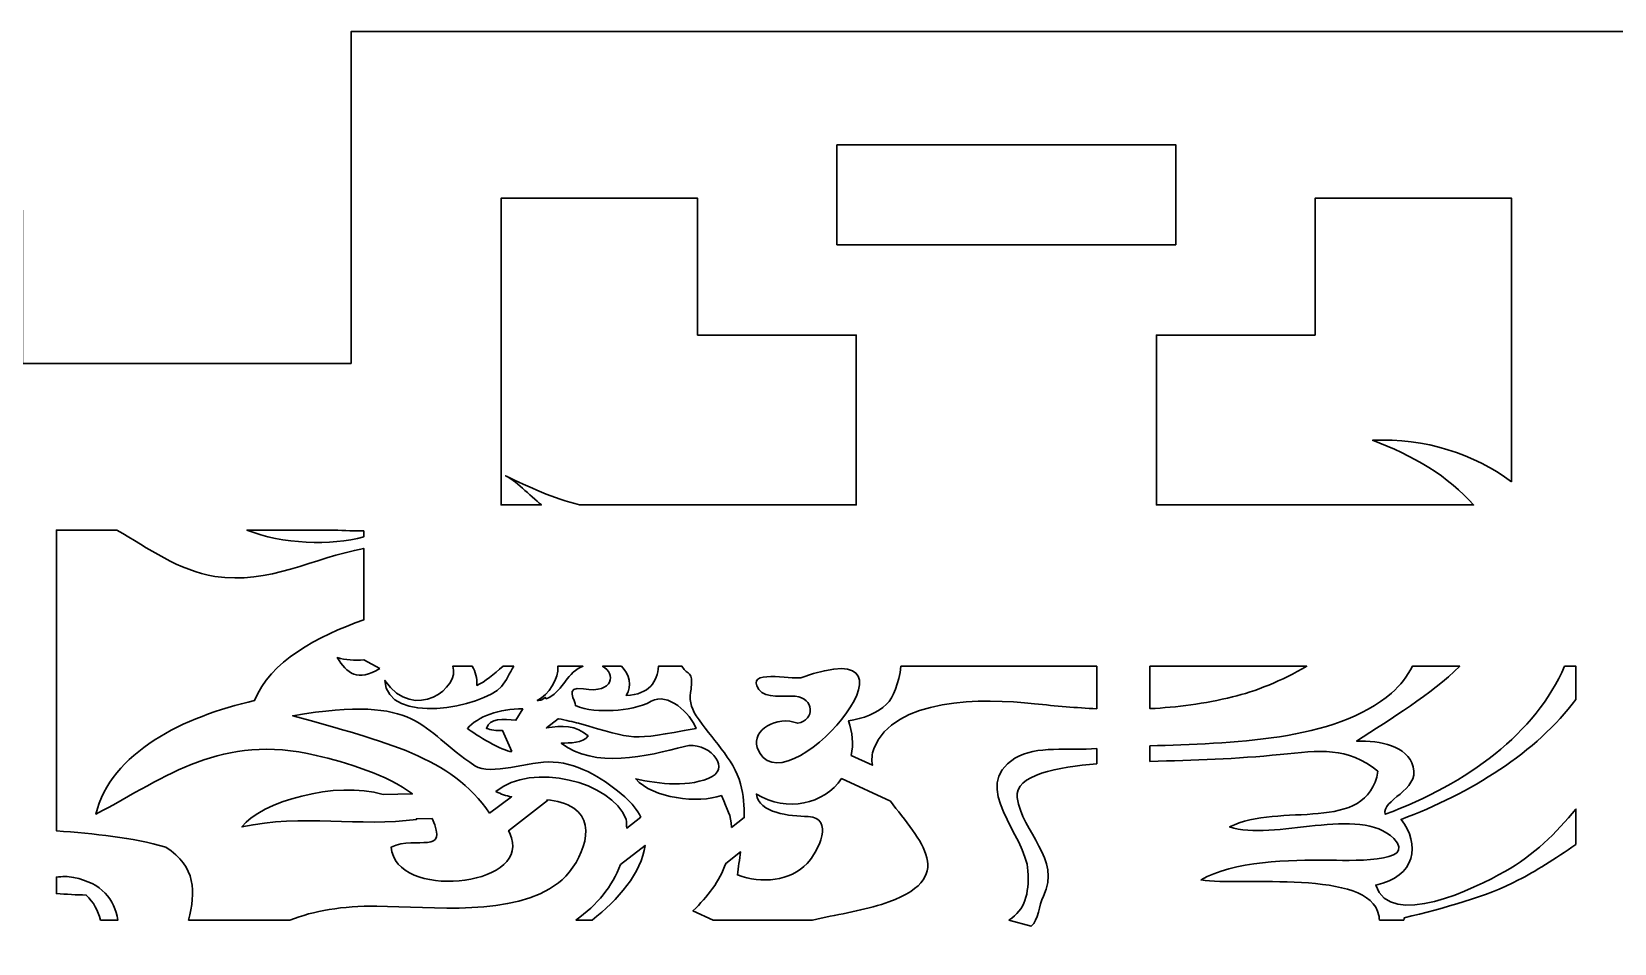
# Model space of a CAD drawing. Header units: centimetres. Extents: x -27 to -18.04, y -2.82 to 2.69.
# Drawn here: x -24.853 to -21.063, y 0.506 to 2.688 of the extents above; entities that cross this region are included whole.
import ezdxf

# ---------------------------------------------------------------- set-up
doc = ezdxf.new("R2010")
doc.units = ezdxf.units.CM
doc.header["$MEASUREMENT"] = 0
doc.layers.add('layer 1', color=7, linetype='Continuous')

msp = doc.modelspace()

# ---------------------------------------------------------------- linework, layer by layer
at = {"layer": 'layer 1', "color": 250, "lineweight": 30}
for points, knots in [([(-26.99914, 2.68806), (-26.99914, 2.68806), (-25.39013, 2.68806), (-25.39013, 2.68806), (-25.39013, 2.68806), (-25.39013, 2.68806), (-25.39013, 2.26045), (-25.39013, 2.26045), (-25.39013, 2.26045), (-25.39013, 2.26045), (-24.87465, 2.26045), (-24.87465, 2.26045), (-24.87465, 2.26045), (-24.87465, 2.26045), (-24.87465, 1.89366), (-24.87465, 1.89366), (-24.87465, 1.89366), (-24.87465, 1.89366), (-24.08787, 1.89366), (-24.08787, 1.89366), (-24.08787, 1.89366), (-24.08787, 1.89366), (-24.08787, 2.68806), (-24.08787, 2.68806), (-24.08787, 2.68806), (-24.08787, 2.68806), (-22.51874, 2.68806), (-22.51874, 2.68806), (-22.51874, 2.68806), (-22.51874, 2.68806), (-20.94961, 2.68806), (-20.94961, 2.68806), (-20.94961, 2.68806), (-20.94961, 2.68806), (-20.94961, 1.89366), (-20.94961, 1.89366), (-20.94961, 1.89366), (-20.94961, 1.89366), (-20.16283, 1.89366), (-20.16283, 1.89366), (-20.16283, 1.89366), (-20.16283, 1.89366), (-20.16283, 2.26045), (-20.16283, 2.26045), (-20.16283, 2.26045), (-20.16283, 2.26045), (-19.64735, 2.26045), (-19.64735, 2.26045), (-19.64735, 2.26045), (-19.64735, 2.26045), (-19.64735, 2.68806), (-19.64735, 2.68806), (-19.64735, 2.68806), (-19.64735, 2.68806), (-18.03834, 2.68806), (-18.03834, 2.68806), (-18.03834, 2.68806), (-18.03834, 2.68806), (-18.03834, 0.99855), (-18.03834, 0.99855), (-18.03834, 0.99855), (-18.03834, 0.99855), (-18.37393, 0.99855), (-18.37393, 0.99855), (-18.37393, 0.99855), (-18.37393, 0.99855), (-18.37393, -1.13364), (-18.37393, -1.13364), (-18.37393, -1.13364), (-18.37393, -1.13364), (-18.03834, -1.13364), (-18.03834, -1.13364), (-18.03834, -1.13364), (-18.03834, -1.13364), (-18.03834, -2.82063), (-18.03834, -2.82063), (-18.03834, -2.82063), (-18.03834, -2.82063), (-19.64735, -2.82063), (-19.64735, -2.82063), (-19.64735, -2.82063), (-19.64735, -2.82063), (-19.64735, -2.38999), (-19.64735, -2.38999), (-19.64735, -2.38999), (-19.64735, -2.38999), (-20.16283, -2.38999), (-20.16283, -2.38999), (-20.16283, -2.38999), (-20.16283, -2.38999), (-20.16283, -2.09663), (-20.16283, -2.09663), (-20.16283, -2.09663), (-20.16283, -2.09663), (-20.94961, -2.09663), (-20.94961, -2.09663), (-20.94961, -2.09663), (-20.94961, -2.09663), (-20.94961, -2.82063), (-20.94961, -2.82063), (-20.94961, -2.82063), (-20.94961, -2.82063), (-22.51874, -2.82063), (-22.51874, -2.82063), (-22.51874, -2.82063), (-22.51874, -2.82063), (-24.08787, -2.82063), (-24.08787, -2.82063), (-24.08787, -2.82063), (-24.08787, -2.82063), (-24.08787, -2.09663), (-24.08787, -2.09663), (-24.08787, -2.09663), (-24.08787, -2.09663), (-24.87465, -2.09663), (-24.87465, -2.09663), (-24.87465, -2.09663), (-24.87465, -2.09663), (-24.87465, -2.38999), (-24.87465, -2.38999), (-24.87465, -2.38999), (-24.87465, -2.38999), (-25.39013, -2.38999), (-25.39013, -2.38999), (-25.39013, -2.38999), (-25.39013, -2.38999), (-25.39013, -2.82063), (-25.39013, -2.82063), (-25.39013, -2.82063), (-25.39013, -2.82063), (-26.99914, -2.82063), (-26.99914, -2.82063), (-26.99914, -2.82063), (-26.99914, -2.82063), (-26.99914, -1.13364), (-26.99914, -1.13364), (-26.99914, -1.13364), (-26.99914, -1.13364), (-26.66355, -1.13364), (-26.66355, -1.13364), (-26.66355, -1.13364), (-26.66355, -1.13364), (-26.66355, 0.99855), (-26.66355, 0.99855), (-26.66355, 0.99855), (-26.66355, 0.99855), (-26.99914, 0.99855), (-26.99914, 0.99855), (-26.99914, 0.99855), (-26.99914, 0.99855), (-26.99914, 2.68806), (-26.99914, 2.68806)], [0, 0, 0, 0, 0.025641, 0.025641, 0.025641, 0.025641, 0.0512821, 0.0512821, 0.0512821, 0.0512821, 0.0769231, 0.0769231, 0.0769231, 0.0769231, 0.1025641, 0.1025641, 0.1025641, 0.1025641, 0.1282051, 0.1282051, 0.1282051, 0.1282051, 0.1538462, 0.1538462, 0.1538462, 0.1538462, 0.1794872, 0.1794872, 0.1794872, 0.1794872, 0.2051282, 0.2051282, 0.2051282, 0.2051282, 0.2307692, 0.2307692, 0.2307692, 0.2307692, 0.2564103, 0.2564103, 0.2564103, 0.2564103, 0.2820513, 0.2820513, 0.2820513, 0.2820513, 0.3076923, 0.3076923, 0.3076923, 0.3076923, 0.3333333, 0.3333333, 0.3333333, 0.3333333, 0.3589744, 0.3589744, 0.3589744, 0.3589744, 0.3846154, 0.3846154, 0.3846154, 0.3846154, 0.4102564, 0.4102564, 0.4102564, 0.4102564, 0.4358974, 0.4358974, 0.4358974, 0.4358974, 0.4615385, 0.4615385, 0.4615385, 0.4615385, 0.4871795, 0.4871795, 0.4871795, 0.4871795, 0.5128205, 0.5128205, 0.5128205, 0.5128205, 0.5384615, 0.5384615, 0.5384615, 0.5384615, 0.5641026, 0.5641026, 0.5641026, 0.5641026, 0.5897436, 0.5897436, 0.5897436, 0.5897436, 0.6153846, 0.6153846, 0.6153846, 0.6153846, 0.6410256, 0.6410256, 0.6410256, 0.6410256, 0.6666667, 0.6666667, 0.6666667, 0.6666667, 0.6923077, 0.6923077, 0.6923077, 0.6923077, 0.7179487, 0.7179487, 0.7179487, 0.7179487, 0.7435897, 0.7435897, 0.7435897, 0.7435897, 0.7692308, 0.7692308, 0.7692308, 0.7692308, 0.7948718, 0.7948718, 0.7948718, 0.7948718, 0.8205128, 0.8205128, 0.8205128, 0.8205128, 0.8461538, 0.8461538, 0.8461538, 0.8461538, 0.8717949, 0.8717949, 0.8717949, 0.8717949, 0.8974359, 0.8974359, 0.8974359, 0.8974359, 0.9230769, 0.9230769, 0.9230769, 0.9230769, 0.9487179, 0.9487179, 0.9487179, 0.9487179, 1, 1, 1, 1]), ([(-22.9245, 2.41735), (-22.9245, 2.41735), (-22.11298, 2.41735), (-22.11298, 2.41735), (-22.11298, 2.41735), (-22.11298, 2.41735), (-22.11298, 2.17806), (-22.11298, 2.17806), (-22.11298, 2.17806), (-22.11298, 2.17806), (-22.9245, 2.17806), (-22.9245, 2.17806), (-22.9245, 2.17806), (-22.9245, 2.17806), (-22.9245, 2.41735), (-22.9245, 2.41735)], [0, 0, 0, 0, 0.2, 0.2, 0.2, 0.2, 0.4, 0.4, 0.4, 0.4, 0.6, 0.6, 0.6, 0.6, 1, 1, 1, 1]), ([(-23.54045, 1.55508), (-23.60322, 1.57126), (-23.66168, 1.59703), (-23.71788, 1.62504), (-23.71788, 1.62504), (-23.6972, 1.61561), (-23.65854, 1.57766), (-23.63201, 1.55508), (-23.63201, 1.55508), (-23.63201, 1.55508), (-23.72852, 1.55508), (-23.72852, 1.55508), (-23.72852, 1.55508), (-23.72852, 1.77542), (-23.72852, 2.06906), (-23.72852, 2.2891), (-23.72852, 2.2891), (-23.72852, 2.2891), (-23.25814, 2.2891), (-23.25814, 2.2891), (-23.25814, 2.2891), (-23.25814, 2.2891), (-23.25814, 1.9616), (-23.25814, 1.9616), (-23.25814, 1.9616), (-23.25814, 1.9616), (-22.87808, 1.9616), (-22.87808, 1.9616), (-22.87808, 1.9616), (-22.87808, 1.9616), (-22.87808, 1.55508), (-22.87808, 1.55508), (-22.87808, 1.55508), (-22.87808, 1.55508), (-23.54045, 1.55508), (-23.54045, 1.55508)], [0, 0, 0, 0, 0.1, 0.1, 0.1, 0.1, 0.2, 0.2, 0.2, 0.2, 0.3, 0.3, 0.3, 0.3, 0.4, 0.4, 0.4, 0.4, 0.5, 0.5, 0.5, 0.5, 0.6, 0.6, 0.6, 0.6, 0.7, 0.7, 0.7, 0.7, 0.8, 0.8, 0.8, 0.8, 1, 1, 1, 1]), ([(-21.30895, 1.61069), (-21.39802, 1.67624), (-21.51575, 1.71633), (-21.64188, 1.70973), (-21.64188, 1.70973), (-21.54667, 1.67548), (-21.45835, 1.62213), (-21.39995, 1.55508), (-21.39995, 1.55508), (-21.39995, 1.55508), (-22.1594, 1.55508), (-22.1594, 1.55508), (-22.1594, 1.55508), (-22.1594, 1.55508), (-22.1594, 1.9616), (-22.1594, 1.9616), (-22.1594, 1.9616), (-22.1594, 1.9616), (-21.77934, 1.9616), (-21.77934, 1.9616), (-21.77934, 1.9616), (-21.77934, 1.9616), (-21.77934, 2.2891), (-21.77934, 2.2891), (-21.77934, 2.2891), (-21.77934, 2.2891), (-21.30895, 2.2891), (-21.30895, 2.2891), (-21.30895, 2.2891), (-21.30895, 2.08757), (-21.30895, 1.81247), (-21.30895, 1.61069)], [0, 0, 0, 0, 0.1111111, 0.1111111, 0.1111111, 0.1111111, 0.2222222, 0.2222222, 0.2222222, 0.2222222, 0.3333333, 0.3333333, 0.3333333, 0.3333333, 0.4444444, 0.4444444, 0.4444444, 0.4444444, 0.5555556, 0.5555556, 0.5555556, 0.5555556, 0.6666667, 0.6666667, 0.6666667, 0.6666667, 0.7777778, 0.7777778, 0.7777778, 0.7777778, 1, 1, 1, 1]), ([(-24.47707, 0.56127), (-24.47707, 0.56127), (-24.23405, 0.56127), (-24.23405, 0.56127), (-24.23405, 0.56127), (-24.1774, 0.58328), (-24.10864, 0.59535), (-24.02617, 0.59452), (-24.02617, 0.59452), (-23.89262, 0.59317), (-23.69867, 0.56819), (-23.59117, 0.6503), (-23.59117, 0.6503), (-23.54346, 0.68675), (-23.49234, 0.78635), (-23.55439, 0.82895), (-23.55439, 0.82895), (-23.573, 0.84173), (-23.59527, 0.84661), (-23.6187, 0.84903), (-23.6187, 0.84903), (-23.6187, 0.84903), (-23.61747, 0.84744), (-23.61747, 0.84744), (-23.61747, 0.84744), (-23.61747, 0.84744), (-23.71039, 0.77518), (-23.71039, 0.77518), (-23.71039, 0.77518), (-23.70804, 0.76953), (-23.70586, 0.7638), (-23.70391, 0.75801), (-23.70391, 0.75801), (-23.66424, 0.64039), (-23.98192, 0.60861), (-23.99164, 0.73586), (-23.99164, 0.73586), (-23.93098, 0.76468), (-23.85274, 0.71429), (-23.89358, 0.80443), (-23.89358, 0.80443), (-23.89358, 0.80443), (-23.93159, 0.80378), (-23.93159, 0.80378), (-23.93159, 0.80378), (-23.93134, 0.80332), (-23.93106, 0.80287), (-23.93081, 0.8024), (-23.93081, 0.8024), (-24.06519, 0.78287), (-24.20548, 0.81672), (-24.34905, 0.78424), (-24.34905, 0.78424), (-24.30532, 0.84396), (-24.12397, 0.89592), (-24.01088, 0.86215), (-24.01088, 0.86215), (-24.01088, 0.86215), (-23.94067, 0.86334), (-23.94067, 0.86334), (-23.94067, 0.86334), (-24.00029, 0.90903), (-24.10115, 0.93918), (-24.17098, 0.95544), (-24.17098, 0.95544), (-24.3991, 1.00852), (-24.52525, 0.9069), (-24.69885, 0.81449), (-24.69885, 0.81449), (-24.66375, 0.96171), (-24.48763, 1.04904), (-24.31864, 1.08669), (-24.31864, 1.08669), (-24.28318, 1.17958), (-24.16764, 1.24152), (-24.05725, 1.27994), (-24.05725, 1.27994), (-24.05725, 1.27994), (-24.05725, 1.45106), (-24.05725, 1.45106), (-24.05725, 1.45106), (-24.17808, 1.42811), (-24.28461, 1.36406), (-24.41385, 1.38404), (-24.41385, 1.38404), (-24.50037, 1.39742), (-24.57308, 1.45173), (-24.64841, 1.49471), (-24.64841, 1.49471), (-24.64841, 1.49471), (-24.79319, 1.49471), (-24.79319, 1.49471), (-24.79319, 1.49471), (-24.79319, 1.49471), (-24.79319, 0.77508), (-24.79319, 0.77508), (-24.79319, 0.77508), (-24.7028, 0.76754), (-24.61071, 0.7592), (-24.53157, 0.73586), (-24.53157, 0.73586), (-24.4584, 0.68929), (-24.45934, 0.62798), (-24.47707, 0.56127)], [0, 0, 0, 0, 0.037037, 0.037037, 0.037037, 0.037037, 0.0740741, 0.0740741, 0.0740741, 0.0740741, 0.1111111, 0.1111111, 0.1111111, 0.1111111, 0.1481481, 0.1481481, 0.1481481, 0.1481481, 0.1851852, 0.1851852, 0.1851852, 0.1851852, 0.2222222, 0.2222222, 0.2222222, 0.2222222, 0.2592593, 0.2592593, 0.2592593, 0.2592593, 0.2962963, 0.2962963, 0.2962963, 0.2962963, 0.3333333, 0.3333333, 0.3333333, 0.3333333, 0.3703704, 0.3703704, 0.3703704, 0.3703704, 0.4074074, 0.4074074, 0.4074074, 0.4074074, 0.4444444, 0.4444444, 0.4444444, 0.4444444, 0.4814815, 0.4814815, 0.4814815, 0.4814815, 0.5185185, 0.5185185, 0.5185185, 0.5185185, 0.5555556, 0.5555556, 0.5555556, 0.5555556, 0.5925926, 0.5925926, 0.5925926, 0.5925926, 0.6296296, 0.6296296, 0.6296296, 0.6296296, 0.6666667, 0.6666667, 0.6666667, 0.6666667, 0.7037037, 0.7037037, 0.7037037, 0.7037037, 0.7407407, 0.7407407, 0.7407407, 0.7407407, 0.7777778, 0.7777778, 0.7777778, 0.7777778, 0.8148148, 0.8148148, 0.8148148, 0.8148148, 0.8518519, 0.8518519, 0.8518519, 0.8518519, 0.8888889, 0.8888889, 0.8888889, 0.8888889, 0.9259259, 0.9259259, 0.9259259, 0.9259259, 1, 1, 1, 1]), ([(-24.12987, 1.49471), (-24.10278, 1.49349), (-24.07763, 1.49306), (-24.05725, 1.49274), (-24.05725, 1.49274), (-24.05725, 1.49274), (-24.05725, 1.47877), (-24.05725, 1.47877), (-24.05725, 1.47877), (-24.13475, 1.45688), (-24.2535, 1.46099), (-24.33698, 1.49471), (-24.33698, 1.49471), (-24.33698, 1.49471), (-24.12987, 1.49471), (-24.12987, 1.49471)], [0, 0, 0, 0, 0.2, 0.2, 0.2, 0.2, 0.4, 0.4, 0.4, 0.4, 0.6, 0.6, 0.6, 0.6, 1, 1, 1, 1]), ([(-23.01068, 1.14113), (-22.66475, 1.26716), (-23.05948, 0.80773), (-23.11494, 0.9744), (-23.11494, 0.9744), (-23.12891, 1.01633), (-23.06832, 1.05193), (-23.01828, 1.03225), (-23.01828, 1.03225), (-22.97617, 1.03985), (-22.97809, 1.09323), (-23.02398, 1.09699), (-23.02398, 1.09699), (-23.04983, 1.0991), (-23.09573, 1.09036), (-23.11163, 1.11323), (-23.11163, 1.11323), (-23.1458, 1.1624), (-23.03317, 1.13767), (-23.01068, 1.14113)], [0, 0, 0, 0, 0.1666667, 0.1666667, 0.1666667, 0.1666667, 0.3333333, 0.3333333, 0.3333333, 0.3333333, 0.5, 0.5, 0.5, 0.5, 0.6666667, 0.6666667, 0.6666667, 0.6666667, 1, 1, 1, 1]), ([(-24.01875, 1.16341), (-24.07155, 1.13072), (-24.09796, 1.15183), (-24.12092, 1.18952), (-24.12092, 1.18952), (-24.10078, 1.18385), (-24.07928, 1.18261), (-24.05725, 1.18424), (-24.05725, 1.18424), (-24.05725, 1.18424), (-24.01875, 1.16341), (-24.01875, 1.16341)], [0, 0, 0, 0, 0.25, 0.25, 0.25, 0.25, 0.5, 0.5, 0.5, 0.5, 1, 1, 1, 1]), ([(-23.69836, 1.16869), (-23.70846, 1.15239), (-23.71562, 1.13349), (-23.72734, 1.12057), (-23.72734, 1.12057), (-23.77321, 1.06998), (-24.00126, 1.02587), (-24.00685, 1.13509), (-24.00685, 1.13509), (-23.93637, 1.03129), (-23.82395, 1.12069), (-23.84439, 1.16869), (-23.84439, 1.16869), (-23.84439, 1.16869), (-23.79754, 1.16869), (-23.79754, 1.16869), (-23.79754, 1.16869), (-23.7896, 1.15594), (-23.78532, 1.14114), (-23.78633, 1.12299), (-23.78633, 1.12299), (-23.76733, 1.13113), (-23.74612, 1.15004), (-23.7235, 1.16869), (-23.7235, 1.16869), (-23.7235, 1.16869), (-23.69836, 1.16869), (-23.69836, 1.16869)], [0, 0, 0, 0, 0.125, 0.125, 0.125, 0.125, 0.25, 0.25, 0.25, 0.25, 0.375, 0.375, 0.375, 0.375, 0.5, 0.5, 0.5, 0.5, 0.625, 0.625, 0.625, 0.625, 0.75, 0.75, 0.75, 0.75, 1, 1, 1, 1]), ([(-23.63076, 1.08823), (-23.63076, 1.08823), (-23.62291, 1.09433), (-23.62291, 1.09433), (-23.62291, 1.09433), (-23.62291, 1.09433), (-23.62043, 1.09115), (-23.62043, 1.09115), (-23.62043, 1.09115), (-23.58108, 1.1056), (-23.57602, 1.14912), (-23.53716, 1.16674), (-23.53716, 1.16674), (-23.53558, 1.16746), (-23.53403, 1.16809), (-23.53249, 1.16869), (-23.53249, 1.16869), (-23.53249, 1.16869), (-23.59274, 1.16869), (-23.59274, 1.16869), (-23.59274, 1.16869), (-23.58906, 1.13977), (-23.61493, 1.10028), (-23.64184, 1.08669), (-23.64184, 1.08669), (-23.6379, 1.08699), (-23.63422, 1.08751), (-23.63076, 1.08823)], [0, 0, 0, 0, 0.125, 0.125, 0.125, 0.125, 0.25, 0.25, 0.25, 0.25, 0.375, 0.375, 0.375, 0.375, 0.5, 0.5, 0.5, 0.5, 0.625, 0.625, 0.625, 0.625, 0.75, 0.75, 0.75, 0.75, 1, 1, 1, 1]), ([(-23.17707, 0.78287), (-23.17707, 0.78287), (-23.14634, 0.80677), (-23.14634, 0.80677), (-23.14634, 0.80677), (-23.14562, 0.83354), (-23.14774, 0.86031), (-23.15517, 0.88707), (-23.15517, 0.88707), (-23.17229, 0.94879), (-23.22518, 0.99607), (-23.26161, 1.0504), (-23.26161, 1.0504), (-23.27445, 1.07068), (-23.27847, 1.09197), (-23.27373, 1.11425), (-23.27373, 1.11425), (-23.26735, 1.16066), (-23.28147, 1.14453), (-23.29542, 1.16869), (-23.29542, 1.16869), (-23.29542, 1.16869), (-23.3516, 1.16869), (-23.3516, 1.16869), (-23.3516, 1.16869), (-23.35367, 1.13304), (-23.3736, 1.10144), (-23.42893, 1.09879), (-23.42893, 1.09879), (-23.41488, 1.12287), (-23.42117, 1.14924), (-23.44019, 1.16869), (-23.44019, 1.16869), (-23.44019, 1.16869), (-23.48565, 1.16869), (-23.48565, 1.16869), (-23.48565, 1.16869), (-23.45379, 1.1524), (-23.45704, 1.10275), (-23.53119, 1.11452), (-23.53119, 1.11452), (-23.58043, 1.12234), (-23.54809, 1.08628), (-23.55059, 1.0746), (-23.55059, 1.0746), (-23.52432, 1.06239), (-23.4892, 1.06157), (-23.45989, 1.06328), (-23.45989, 1.06328), (-23.42928, 1.06506), (-23.39464, 1.07039), (-23.36912, 1.08505), (-23.36912, 1.08505), (-23.32904, 1.10807), (-23.27471, 1.05586), (-23.26161, 1.02015), (-23.26161, 1.02015), (-23.42306, 0.98992), (-23.40315, 0.99325), (-23.54299, 1.03225), (-23.54299, 1.03225), (-23.55606, 1.0359), (-23.57279, 1.03973), (-23.59155, 1.04308), (-23.59155, 1.04308), (-23.59155, 1.04308), (-23.61985, 1.02108), (-23.61985, 1.02108), (-23.61985, 1.02108), (-23.58321, 1.02796), (-23.54863, 1.02783), (-23.52016, 1.002), (-23.52016, 1.002), (-23.53346, 0.98352), (-23.56364, 0.9857), (-23.58449, 0.98486), (-23.58449, 0.98486), (-23.50612, 0.92263), (-23.37851, 0.95349), (-23.28901, 0.97701), (-23.28901, 0.97701), (-23.23531, 0.99112), (-23.17856, 0.92922), (-23.22316, 0.90519), (-23.22316, 0.90519), (-23.27417, 0.87772), (-23.35084, 0.8869), (-23.4061, 0.89917), (-23.4061, 0.89917), (-23.36554, 0.85219), (-23.25538, 0.83996), (-23.20078, 0.85933), (-23.20078, 0.85933), (-23.18576, 0.8218), (-23.17827, 0.81496), (-23.17707, 0.78287)], [0, 0, 0, 0, 0.04, 0.04, 0.04, 0.04, 0.08, 0.08, 0.08, 0.08, 0.12, 0.12, 0.12, 0.12, 0.16, 0.16, 0.16, 0.16, 0.2, 0.2, 0.2, 0.2, 0.24, 0.24, 0.24, 0.24, 0.28, 0.28, 0.28, 0.28, 0.32, 0.32, 0.32, 0.32, 0.36, 0.36, 0.36, 0.36, 0.4, 0.4, 0.4, 0.4, 0.44, 0.44, 0.44, 0.44, 0.48, 0.48, 0.48, 0.48, 0.52, 0.52, 0.52, 0.52, 0.56, 0.56, 0.56, 0.56, 0.6, 0.6, 0.6, 0.6, 0.64, 0.64, 0.64, 0.64, 0.68, 0.68, 0.68, 0.68, 0.72, 0.72, 0.72, 0.72, 0.76, 0.76, 0.76, 0.76, 0.8, 0.8, 0.8, 0.8, 0.84, 0.84, 0.84, 0.84, 0.88, 0.88, 0.88, 0.88, 0.92, 0.92, 0.92, 0.92, 1, 1, 1, 1]), ([(-22.88998, 0.95494), (-22.88998, 0.95494), (-22.83929, 0.93169), (-22.83929, 0.93169), (-22.83929, 0.93169), (-22.84153, 0.94518), (-22.84077, 0.95846), (-22.83584, 0.97144), (-22.83584, 0.97144), (-22.78948, 1.09333), (-22.57493, 1.09299), (-22.45132, 1.07928), (-22.45132, 1.07928), (-22.40013, 1.0736), (-22.3508, 1.06929), (-22.30227, 1.06718), (-22.30227, 1.06718), (-22.30227, 1.06718), (-22.30227, 1.16869), (-22.30227, 1.16869), (-22.30227, 1.16869), (-22.30227, 1.16869), (-22.51874, 1.16869), (-22.51874, 1.16869), (-22.51874, 1.16869), (-22.51874, 1.16869), (-22.77102, 1.16869), (-22.77102, 1.16869), (-22.77102, 1.16869), (-22.77622, 1.12862), (-22.78862, 1.09379), (-22.80555, 1.07777), (-22.80555, 1.07777), (-22.82871, 1.05585), (-22.86177, 1.04355), (-22.89662, 1.03831), (-22.89662, 1.03831), (-22.88718, 1.01134), (-22.88459, 0.98262), (-22.88998, 0.95494)], [0, 0, 0, 0, 0.0909091, 0.0909091, 0.0909091, 0.0909091, 0.1818182, 0.1818182, 0.1818182, 0.1818182, 0.2727273, 0.2727273, 0.2727273, 0.2727273, 0.3636364, 0.3636364, 0.3636364, 0.3636364, 0.4545455, 0.4545455, 0.4545455, 0.4545455, 0.5454545, 0.5454545, 0.5454545, 0.5454545, 0.6363636, 0.6363636, 0.6363636, 0.6363636, 0.7272727, 0.7272727, 0.7272727, 0.7272727, 0.8181818, 0.8181818, 0.8181818, 0.8181818, 1, 1, 1, 1]), ([(-22.17477, 1.16869), (-22.17477, 1.16869), (-22.17477, 1.06735), (-22.17477, 1.06735), (-22.17477, 1.06735), (-22.10989, 1.07066), (-22.04476, 1.07936), (-21.97675, 1.09553), (-21.97675, 1.09553), (-21.92339, 1.10822), (-21.8591, 1.13424), (-21.79929, 1.16869), (-21.79929, 1.16869), (-21.79929, 1.16869), (-22.17477, 1.16869), (-22.17477, 1.16869)], [0, 0, 0, 0, 0.2, 0.2, 0.2, 0.2, 0.4, 0.4, 0.4, 0.4, 0.6, 0.6, 0.6, 0.6, 1, 1, 1, 1]), ([(-21.62545, 0.56127), (-21.62545, 0.56127), (-21.56709, 0.56127), (-21.56709, 0.56127), (-21.56709, 0.56127), (-21.56664, 0.56298), (-21.56621, 0.56472), (-21.56584, 0.5665), (-21.56584, 0.5665), (-21.46797, 0.5906), (-21.37202, 0.61604), (-21.29208, 0.65722), (-21.29208, 0.65722), (-21.25377, 0.67696), (-21.20474, 0.70761), (-21.15502, 0.74229), (-21.15502, 0.74229), (-21.15502, 0.74229), (-21.15502, 0.82683), (-21.15502, 0.82683), (-21.15502, 0.82683), (-21.20147, 0.76998), (-21.25614, 0.71649), (-21.32504, 0.6776), (-21.32504, 0.6776), (-21.39611, 0.63749), (-21.60013, 0.53721), (-21.63428, 0.64512), (-21.63428, 0.64512), (-21.53834, 0.66377), (-21.52677, 0.74305), (-21.57344, 0.8024), (-21.57344, 0.8024), (-21.40847, 0.86348), (-21.24783, 0.96374), (-21.15502, 1.08951), (-21.15502, 1.08951), (-21.15502, 1.08951), (-21.15502, 1.16869), (-21.15502, 1.16869), (-21.15502, 1.16869), (-21.15502, 1.16869), (-21.18187, 1.16869), (-21.18187, 1.16869), (-21.18187, 1.16869), (-21.25135, 1.00898), (-21.41302, 0.8881), (-21.61148, 0.81449), (-21.61148, 0.81449), (-21.62208, 0.84877), (-21.52871, 0.87155), (-21.54443, 0.92831), (-21.54443, 0.92831), (-21.55849, 0.97908), (-21.623, 0.99071), (-21.67991, 0.9899), (-21.67991, 0.9899), (-21.59655, 1.04428), (-21.50265, 1.10027), (-21.4329, 1.16869), (-21.4329, 1.16869), (-21.4329, 1.16869), (-21.54653, 1.16869), (-21.54653, 1.16869), (-21.54653, 1.16869), (-21.55846, 1.14509), (-21.57478, 1.12332), (-21.59626, 1.10483), (-21.59626, 1.10483), (-21.73221, 0.98781), (-21.98324, 0.98502), (-22.17477, 0.97824), (-22.17477, 0.97824), (-22.17477, 0.97824), (-22.17477, 0.94111), (-22.17477, 0.94111), (-22.17477, 0.94111), (-22.06959, 0.94394), (-21.96798, 0.94688), (-21.8628, 0.95755), (-21.8628, 0.95755), (-21.76773, 0.96719), (-21.70284, 0.97739), (-21.62893, 0.91733), (-21.62893, 0.91733), (-21.65482, 0.76461), (-21.86527, 0.84501), (-21.98408, 0.78424), (-21.98408, 0.78424), (-21.88023, 0.74866), (-21.67172, 0.83746), (-21.59095, 0.75623), (-21.59095, 0.75623), (-21.53059, 0.69553), (-21.7042, 0.70432), (-21.75053, 0.70476), (-21.75053, 0.70476), (-21.83555, 0.70558), (-21.97779, 0.70235), (-22.05253, 0.65722), (-22.05253, 0.65722), (-21.95628, 0.64166), (-21.64897, 0.68482), (-21.62667, 0.57254), (-21.62667, 0.57254), (-21.62591, 0.56871), (-21.62553, 0.56496), (-21.62545, 0.56127)], [0, 0, 0, 0, 0.0357143, 0.0357143, 0.0357143, 0.0357143, 0.0714286, 0.0714286, 0.0714286, 0.0714286, 0.1071429, 0.1071429, 0.1071429, 0.1071429, 0.1428571, 0.1428571, 0.1428571, 0.1428571, 0.1785714, 0.1785714, 0.1785714, 0.1785714, 0.2142857, 0.2142857, 0.2142857, 0.2142857, 0.25, 0.25, 0.25, 0.25, 0.2857143, 0.2857143, 0.2857143, 0.2857143, 0.3214286, 0.3214286, 0.3214286, 0.3214286, 0.3571429, 0.3571429, 0.3571429, 0.3571429, 0.3928571, 0.3928571, 0.3928571, 0.3928571, 0.4285714, 0.4285714, 0.4285714, 0.4285714, 0.4642857, 0.4642857, 0.4642857, 0.4642857, 0.5, 0.5, 0.5, 0.5, 0.5357143, 0.5357143, 0.5357143, 0.5357143, 0.5714286, 0.5714286, 0.5714286, 0.5714286, 0.6071429, 0.6071429, 0.6071429, 0.6071429, 0.6428571, 0.6428571, 0.6428571, 0.6428571, 0.6785714, 0.6785714, 0.6785714, 0.6785714, 0.7142857, 0.7142857, 0.7142857, 0.7142857, 0.75, 0.75, 0.75, 0.75, 0.7857143, 0.7857143, 0.7857143, 0.7857143, 0.8214286, 0.8214286, 0.8214286, 0.8214286, 0.8571429, 0.8571429, 0.8571429, 0.8571429, 0.8928571, 0.8928571, 0.8928571, 0.8928571, 0.9285714, 0.9285714, 0.9285714, 0.9285714, 1, 1, 1, 1]), ([(-23.75605, 0.81716), (-23.75605, 0.81716), (-23.70328, 0.85635), (-23.70328, 0.85635), (-23.70328, 0.85635), (-23.71652, 0.85883), (-23.72915, 0.86266), (-23.7407, 0.86893), (-23.7407, 0.86893), (-23.65554, 0.94009), (-23.46352, 0.89358), (-23.42893, 0.8024), (-23.42893, 0.8024), (-23.42825, 0.79535), (-23.42789, 0.78834), (-23.42779, 0.78138), (-23.42779, 0.78138), (-23.42779, 0.78138), (-23.39405, 0.80763), (-23.39405, 0.80763), (-23.39405, 0.80763), (-23.40208, 0.82437), (-23.41452, 0.84064), (-23.43228, 0.85609), (-23.43228, 0.85609), (-23.47686, 0.89488), (-23.53829, 0.93625), (-23.60349, 0.93959), (-23.60349, 0.93959), (-23.66239, 0.94261), (-23.7532, 0.90537), (-23.79146, 0.93062), (-23.79146, 0.93062), (-23.92497, 1.01878), (-23.91882, 1.10221), (-24.22739, 1.0504), (-24.22739, 1.0504), (-24.00196, 0.98681), (-23.84869, 0.95232), (-23.75605, 0.81716)], [0, 0, 0, 0, 0.0909091, 0.0909091, 0.0909091, 0.0909091, 0.1818182, 0.1818182, 0.1818182, 0.1818182, 0.2727273, 0.2727273, 0.2727273, 0.2727273, 0.3636364, 0.3636364, 0.3636364, 0.3636364, 0.4545455, 0.4545455, 0.4545455, 0.4545455, 0.5454545, 0.5454545, 0.5454545, 0.5454545, 0.6363636, 0.6363636, 0.6363636, 0.6363636, 0.7272727, 0.7272727, 0.7272727, 0.7272727, 0.8181818, 0.8181818, 0.8181818, 0.8181818, 1, 1, 1, 1]), ([(-23.70267, 0.9645), (-23.70267, 0.9645), (-23.72495, 1.01499), (-23.72495, 1.01499), (-23.72495, 1.01499), (-23.73956, 1.01429), (-23.75398, 1.01603), (-23.76352, 1.02015), (-23.76352, 1.02015), (-23.75607, 1.04547), (-23.7231, 1.04241), (-23.6931, 1.03975), (-23.6931, 1.03975), (-23.6931, 1.03975), (-23.67659, 1.06657), (-23.67659, 1.06657), (-23.67659, 1.06657), (-23.7316, 1.06868), (-23.78517, 1.04765), (-23.80914, 1.02015), (-23.80914, 1.02015), (-23.78999, 1.00464), (-23.72461, 0.9653), (-23.70267, 0.9645)], [0, 0, 0, 0, 0.1428571, 0.1428571, 0.1428571, 0.1428571, 0.2857143, 0.2857143, 0.2857143, 0.2857143, 0.4285714, 0.4285714, 0.4285714, 0.4285714, 0.5714286, 0.5714286, 0.5714286, 0.5714286, 0.7142857, 0.7142857, 0.7142857, 0.7142857, 1, 1, 1, 1]), ([(-22.51271, 0.56127), (-22.51271, 0.56127), (-22.45886, 0.54629), (-22.45886, 0.54629), (-22.45886, 0.54629), (-22.44119, 0.56204), (-22.44127, 0.59582), (-22.43004, 0.61851), (-22.43004, 0.61851), (-22.38592, 0.70761), (-22.48128, 0.77068), (-22.49298, 0.85458), (-22.49298, 0.85458), (-22.50054, 0.90872), (-22.39272, 0.92809), (-22.30227, 0.93551), (-22.30227, 0.93551), (-22.30227, 0.93551), (-22.30227, 0.97181), (-22.30227, 0.97181), (-22.30227, 0.97181), (-22.3689, 0.96643), (-22.44689, 0.97999), (-22.49848, 0.94856), (-22.49848, 0.94856), (-22.60846, 0.88154), (-22.47114, 0.76392), (-22.46695, 0.67876), (-22.46695, 0.67876), (-22.4642, 0.6225), (-22.47362, 0.58641), (-22.51271, 0.56127)], [0, 0, 0, 0, 0.1111111, 0.1111111, 0.1111111, 0.1111111, 0.2222222, 0.2222222, 0.2222222, 0.2222222, 0.3333333, 0.3333333, 0.3333333, 0.3333333, 0.4444444, 0.4444444, 0.4444444, 0.4444444, 0.5555556, 0.5555556, 0.5555556, 0.5555556, 0.6666667, 0.6666667, 0.6666667, 0.6666667, 0.7777778, 0.7777778, 0.7777778, 0.7777778, 1, 1, 1, 1]), ([(-23.22059, 0.56127), (-23.22059, 0.56127), (-22.98246, 0.56127), (-22.98246, 0.56127), (-22.98246, 0.56127), (-22.92745, 0.57413), (-22.86973, 0.58235), (-22.8176, 0.59891), (-22.8176, 0.59891), (-22.62493, 0.66011), (-22.72802, 0.75292), (-22.79606, 0.84618), (-22.79606, 0.84618), (-22.79606, 0.84618), (-22.91308, 0.89985), (-22.91308, 0.89985), (-22.91308, 0.89985), (-22.95545, 0.83856), (-23.04382, 0.81833), (-23.11713, 0.86288), (-23.11713, 0.86288), (-23.1108, 0.81702), (-23.03792, 0.81028), (-22.99299, 0.80879), (-22.99299, 0.80879), (-22.92978, 0.80672), (-22.96889, 0.72482), (-22.99586, 0.69676), (-22.99586, 0.69676), (-23.03662, 0.65432), (-23.10384, 0.64765), (-23.16276, 0.66932), (-23.16276, 0.66932), (-23.16051, 0.68771), (-23.15762, 0.7061), (-23.15489, 0.72449), (-23.15489, 0.72449), (-23.15489, 0.72449), (-23.19022, 0.69701), (-23.19022, 0.69701), (-23.19022, 0.69701), (-23.2055, 0.65472), (-23.23317, 0.61741), (-23.26919, 0.58356), (-23.26919, 0.58356), (-23.26919, 0.58356), (-23.22059, 0.56127), (-23.22059, 0.56127)], [0, 0, 0, 0, 0.0769231, 0.0769231, 0.0769231, 0.0769231, 0.1538462, 0.1538462, 0.1538462, 0.1538462, 0.2307692, 0.2307692, 0.2307692, 0.2307692, 0.3076923, 0.3076923, 0.3076923, 0.3076923, 0.3846154, 0.3846154, 0.3846154, 0.3846154, 0.4615385, 0.4615385, 0.4615385, 0.4615385, 0.5384615, 0.5384615, 0.5384615, 0.5384615, 0.6153846, 0.6153846, 0.6153846, 0.6153846, 0.6923077, 0.6923077, 0.6923077, 0.6923077, 0.7692308, 0.7692308, 0.7692308, 0.7692308, 0.8461538, 0.8461538, 0.8461538, 0.8461538, 1, 1, 1, 1]), ([(-23.54946, 0.56127), (-23.54946, 0.56127), (-23.51028, 0.56127), (-23.51028, 0.56127), (-23.51028, 0.56127), (-23.44899, 0.60859), (-23.39212, 0.67446), (-23.3836, 0.74012), (-23.3836, 0.74012), (-23.3836, 0.74012), (-23.4426, 0.69424), (-23.4426, 0.69424), (-23.4426, 0.69424), (-23.46155, 0.64257), (-23.49816, 0.59674), (-23.54946, 0.56127)], [0, 0, 0, 0, 0.2, 0.2, 0.2, 0.2, 0.4, 0.4, 0.4, 0.4, 0.6, 0.6, 0.6, 0.6, 1, 1, 1, 1]), ([(-24.68783, 0.56127), (-24.68783, 0.56127), (-24.64614, 0.56127), (-24.64614, 0.56127), (-24.64614, 0.56127), (-24.65501, 0.61134), (-24.68377, 0.64988), (-24.75208, 0.66327), (-24.75208, 0.66327), (-24.76584, 0.66596), (-24.77952, 0.66575), (-24.79319, 0.66418), (-24.79319, 0.66418), (-24.79319, 0.66418), (-24.79319, 0.62448), (-24.79319, 0.62448), (-24.79319, 0.62448), (-24.76935, 0.62308), (-24.74541, 0.62175), (-24.72167, 0.62094), (-24.72167, 0.62094), (-24.70391, 0.60401), (-24.69345, 0.58382), (-24.68783, 0.56127)], [0, 0, 0, 0, 0.1428571, 0.1428571, 0.1428571, 0.1428571, 0.2857143, 0.2857143, 0.2857143, 0.2857143, 0.4285714, 0.4285714, 0.4285714, 0.4285714, 0.5714286, 0.5714286, 0.5714286, 0.5714286, 0.7142857, 0.7142857, 0.7142857, 0.7142857, 1, 1, 1, 1])]:
    msp.add_open_spline(points, degree=3, knots=knots, dxfattribs=at)

doc.saveas('drawing.dxf')
